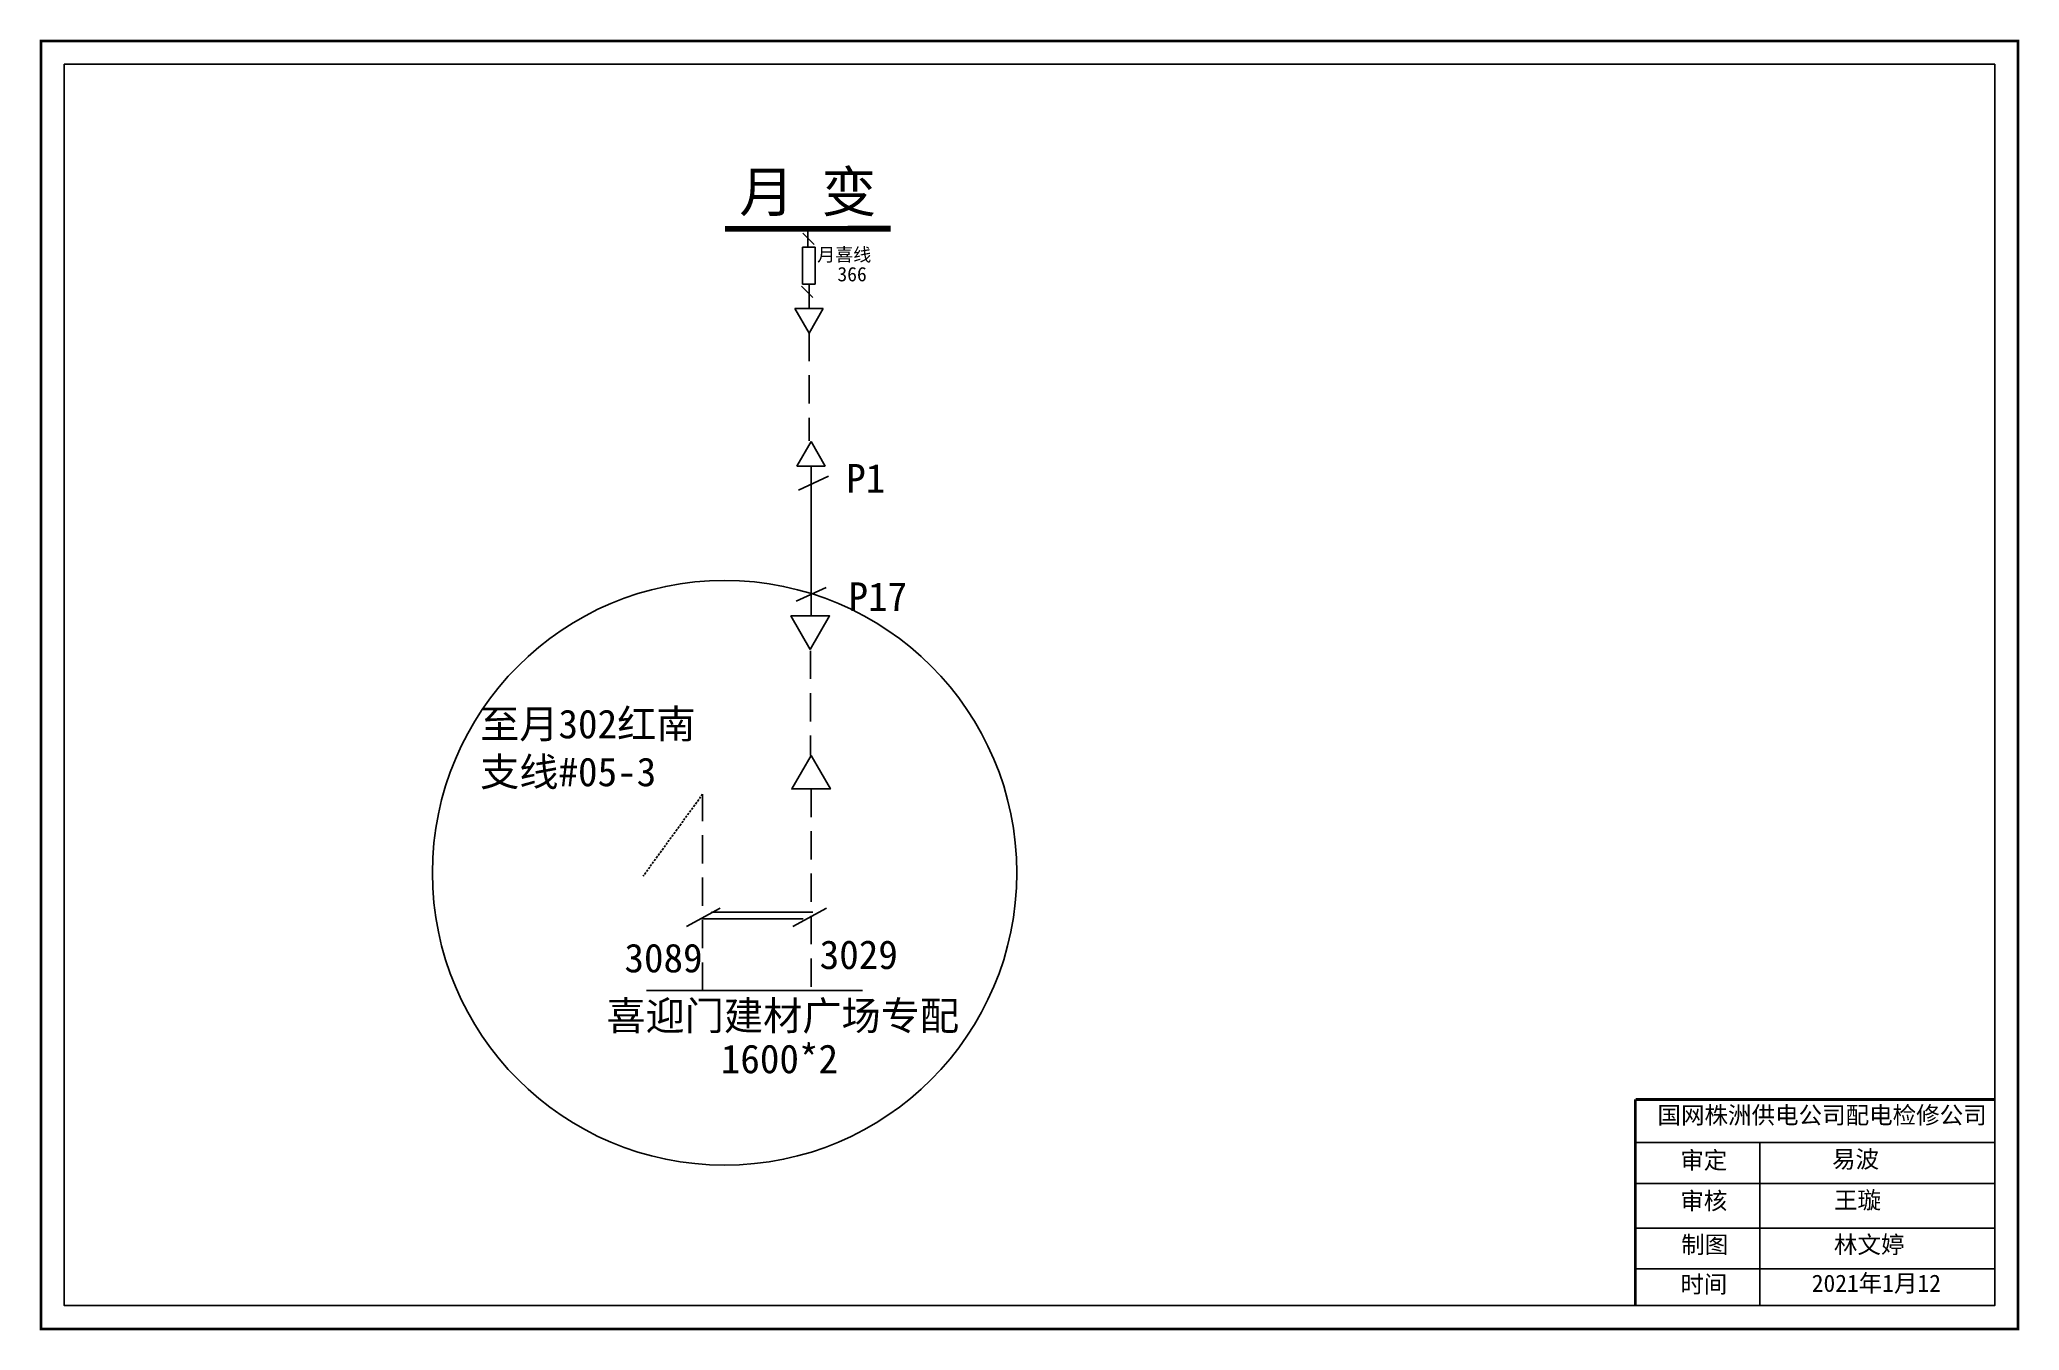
# Model space of a CAD drawing. Extents: x 2 to 347, y 2 to 227.
import ezdxf

# ---------------------------------------------------------------- set-up
doc = ezdxf.new("R2010")
doc.units = 0
doc.header["$LTSCALE"] = 0.774411
for name, pattern in [('ACAD_ISO02W100', [15, 12, -3]), ('DASHED2', [9.525, 6.35, -3.175]), ('HIDDENX2', [0.75, 0.5, -0.25])]:
    doc.linetypes.add(name, pattern=pattern)
doc.layers.get('0').update_dxf_attribs({"linetype": 'CONTINUOUS'})
doc.styles.get("Standard").update_dxf_attribs({"font": '', "height": 2.5})
doc.styles.add('字体', font='simkai_0.ttf', dxfattribs={"height": 2.5})
doc.styles.get('Standard').set_extended_font_data('SimSun')

msp = doc.modelspace()

# ---------------------------------------------------------------- linework, layer by layer
at = {"linetype": 'Continuous'}
for p, q in [((137, 191.15), (135.02, 193.13)), ((136.78, 181.92), (134.8, 183.9)), ((136.45, 152.63), (136.45, 126.51)), ((139.46, 150.84), (134.28, 148.45)), ((139.06, 131.51), (133.88, 129.12)), ((279.9, 34.97), (342.27, 34.97)), ((301.55, 34.96), (301.55, 6.63)), ((279.9, 27.86), (342.27, 27.86)), ((279.9, 20.11), (342.27, 20.11)), ((279.9, 13.01), (342.27, 13.01))]:
    msp.add_line(p, q, dxfattribs=at)
at = {"linetype": 'ACAD_ISO02W100'}
msp.add_line((135.86, 190.66), (135.86, 193.74), dxfattribs=at)
msp.add_line((136.12, 184.22), (136.12, 180))
at = {"color": 0, "linetype": 'Continuous'}
for p, q in [((133.64, 180), (138.57, 180)), ((133.64, 180), (136.11, 175.7)), ((136.11, 175.7), (138.57, 180)), ((136.46, 156.88), (134, 152.59)), ((138.93, 152.59), (136.46, 156.88)), ((138.93, 152.59), (134, 152.59))]:
    msp.add_line(p, q, dxfattribs=at)
at = {"linetype": 'DASHED2'}
msp.add_line((136.11, 175.78), (136.11, 157.02), dxfattribs=at)
at = {"color": 0, "linetype": 'DASHED2'}
msp.add_line((136.36, 120.51), (136.36, 102.27), dxfattribs=at)
at = {"color": 7, "linetype": 'HIDDENX2'}
msp.add_line((117.58, 95.56), (107.24, 81.31), dxfattribs=at)
at = {"color": 7, "linetype": 'DASHED2'}
for p, q in [((117.58, 61.38), (117.58, 95.56)), ((136.45, 62.08), (136.45, 96.43))]:
    msp.add_line(p, q, dxfattribs=at)
at = {"color": 7}
for p, q in [((114.76, 72.53), (120.62, 75.71)), ((117.39, 73.85), (135.05, 73.85)), ((119.1, 75.05), (136.77, 75.05)), ((133.28, 72.53), (139.14, 75.71)), ((107.79, 61.4), (145.41, 61.4))]:
    msp.add_line(p, q, dxfattribs=at)
at = {"linetype": 'Continuous', "const_width": 0.5}
msp.add_lwpolyline([(2.47, 226.53), (346.45, 226.53), (346.45, 2.56), (2.47, 2.56)], close=True, dxfattribs=at)
at = {"linetype": 'Continuous'}
for points in [[(6.52, 222.48), (342.4, 222.48), (342.4, 6.61), (6.52, 6.61)], [(136.32, 120.73), (139.68, 126.55), (132.95, 126.55)], [(136.45, 102.31), (133.09, 96.48), (139.82, 96.48)]]:
    msp.add_lwpolyline(points, close=True, dxfattribs=at)
for points, const_width in [([(150.31, 193.9), (121.48, 193.87)], 1), ([(279.86, 42.47), (279.86, 6.74)], 0.5), ([(279.9, 42.47), (342.27, 42.47)], 0.5)]:
    msp.add_lwpolyline(points, dxfattribs=dict(at, const_width=const_width))
at = {"linetype": 'ACAD_ISO02W100'}
msp.add_lwpolyline([(137.19, 184.26), (134.98, 184.26), (134.98, 190.66), (137.19, 190.66)], close=True, dxfattribs=at)
at = {"color": 1, "linetype": 'Continuous'}
msp.add_circle((121.41, 81.88), 50.84, dxfattribs=at)

# ---------------------------------------------------------------- texts
at = {"linetype": 'Continuous', "attachment_point": 1, "style": '字体'}
for s, insert, char_height, width in [('月 变', (123.95, 203.83), 7, 27.4955), ('{\\fSimSun|b0|i0|c134|p2;至月}302{\\fSimSun|b0|i0|c134|p2;红南支线#05-3}', (78.86, 110.27), 5, 38.7902), ('{\\fSimSun|b0|i0|c134|p2;喜迎门建材广场专配}', (100.83, 59.53), 5, 80.1174), ('国网株洲供电公司配电检修公司', (283.72, 41.25), 3, 82.0179), ('审定', (287.69, 33.41), 3, 23.4615), ('{\\fSimSun|b0|i0|c134|p2;易波}', (314.1, 33.59), 3, 23.4615), ('审核', (287.69, 26.34), 3, 23.4615), ('{\\fSimSun|b0|i0|c134|p2;王璇} ', (314.44, 26.47), 3, 33.0539), ('制图', (287.86, 18.72), 3, 23.4615), ('{\\fSimSun|b0|i0|c134|p2;林文婷}', (314.42, 18.72), 3, 23.4615), ('时间', (287.69, 11.84), 3, 23.4615), ('2021{\\fSimSun|b0|i0|c134|p2;年}1{\\fSimSun|b0|i0|c134|p2;月12}', (310.57, 12.01), 3, 27.4937)]:
    msp.add_mtext(s, dxfattribs=dict(at, insert=insert, char_height=char_height, width=width))
at = {"color": 0, "linetype": 'Continuous', "insert": (137.51, 190.53), "char_height": 2.3, "width": 13.0541, "attachment_point": 1, "style": '字体'}
msp.add_mtext('{\\C256;月喜线}', dxfattribs=at)
at = {"color": 0, "linetype": 'Continuous', "insert": (141.04, 187.24), "char_height": 2.5, "width": 5.6554, "attachment_point": 1}
msp.add_mtext('366', dxfattribs=at)
at = {"color": 7, "linetype": 'DASHED2', "char_height": 5, "width": 56.0073, "attachment_point": 1}
for s, insert in [('P1', (142.56, 152.98)), ('P17', (142.96, 132.4)), ('3029', (137.95, 70.15))]:
    msp.add_mtext(s, dxfattribs=dict(at, insert=insert))
at = {"color": 0, "char_height": 5, "attachment_point": 1}
for s, insert, width in [('3089', (103.98, 69.57), 56.0073), ('1600*2', (120.74, 52.03), 204.2357)]:
    msp.add_mtext(s, dxfattribs=dict(at, insert=insert, width=width))

doc.saveas('drawing.dxf')
